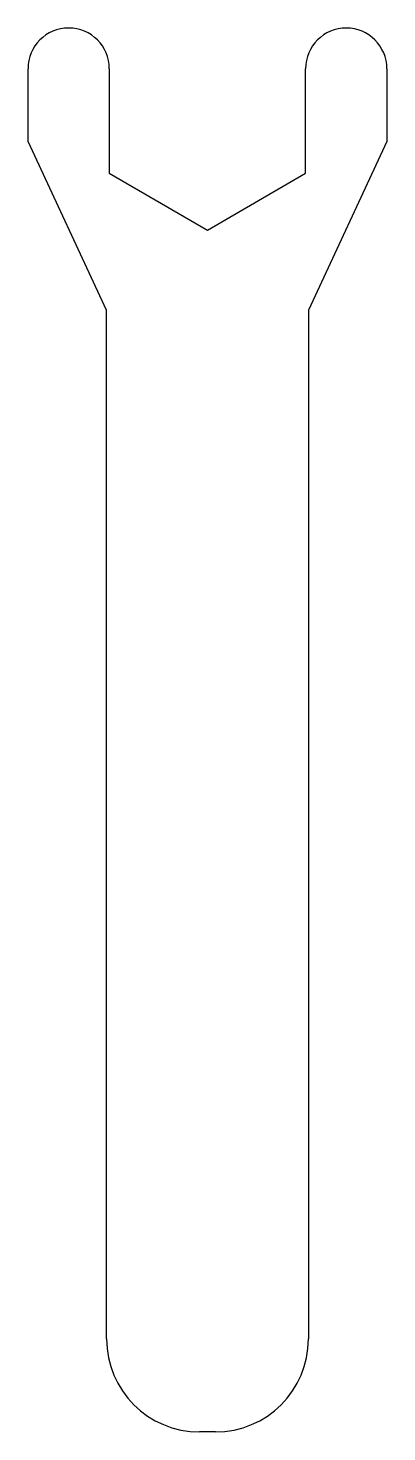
# Model space of a CAD drawing. Header units: millimetres. Extents: x 129 to 160, y 42 to 162.
import ezdxf

# ---------------------------------------------------------------- set-up
doc = ezdxf.new("R2010")
doc.units = ezdxf.units.MM
doc.layers.add('CHAVE_RODA', color=7, linetype='Continuous')
doc.layers.add('Default', color=7, linetype='Continuous')

# ---------------------------------------------------------------- blocks, each defined once
blk = doc.blocks.new('SE')
at = {"layer": 'CHAVE_RODA', "color": 7, "linetype": 'Continuous'}
for p, q in [((129, 152.68), (129, 158.94)), ((136, 158.94), (136, 149.94)), ((152.9, 149.94), (152.9, 158.94)), ((159.9, 158.94), (159.9, 152.68)), ((135.77, 138.18), (129, 152.68)), ((159.9, 152.68), (153.14, 138.18)), ((136, 149.94), (144.45, 145.06)), ((144.45, 145.06), (152.9, 149.94)), ((135.77, 49.65), (135.77, 138.18)), ((153.14, 138.18), (153.14, 49.65)), ((145.14, 41.65), (143.77, 41.65))]:
    blk.add_line(p, q, dxfattribs=at)
for centre, radius, start, end in [((132.5, 158.94), 3.5, 0, 180), ((156.4, 158.94), 3.5, 0, 180), ((143.77, 49.65), 8, 180, 270), ((145.14, 49.65), 8, 270, 0)]:
    blk.add_arc(centre, radius, start, end, dxfattribs=at)

msp = doc.modelspace()

# ---------------------------------------------------------------- block references
at = {"layer": 'Default'}
msp.add_blockref('SE', (0, 0), dxfattribs=at)

doc.saveas('drawing.dxf')
